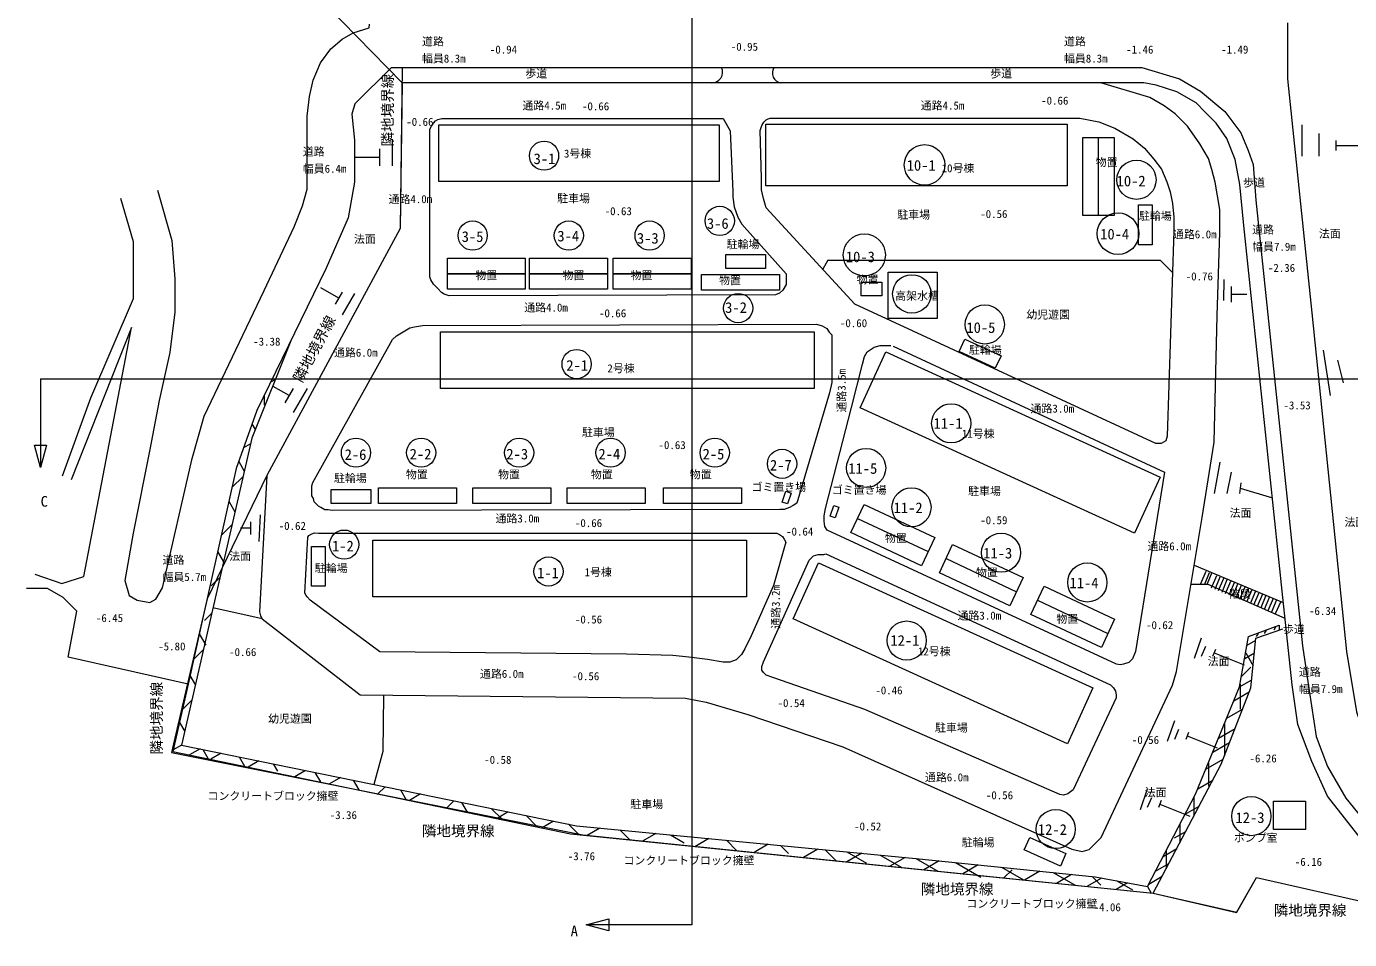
# Model space of a CAD drawing. Units: millimetres, scale not verified. Extents: x -309732 to 250332, y -218215 to 176215.
# Drawn here: x -177612 to 9106, y -153111 to -24296 of the extents above; entities that cross this region are included whole.
import ezdxf
from ezdxf.enums import TextEntityAlignment as Align

# ---------------------------------------------------------------- set-up
doc = ezdxf.new("R2010")
doc.units = ezdxf.units.MM
doc.header["$LTSCALE"] = 1000
doc.layers.add('0-4_一般', color=7, linetype='Continuous', lineweight=9)
doc.layers.add('0-5_寸法', color=7, linetype='Continuous', lineweight=9)
doc.styles.add('ＭＳ ゴシック', font='')
doc.styles.get('ＭＳ ゴシック').set_extended_font_data('MS Gothic')

msp = doc.modelspace()

# ---------------------------------------------------------------- linework, layer by layer
at = {"layer": '0-4_一般'}
for p, q in [((-83689, 126473), (-83689, -151027)), ((2388, -38180), (2388, -42580)), ((-126012, -40180), (-126012, -43980)), ((-26312, -50980), (-26312, -39980)), ((4788, -39380), (4788, -42580)), ((7188, -40380), (7188, -41780)), ((-127812, -42780), (-131312, -42780)), ((-127812, -41580), (-127812, -43980)), ((7188, -41080), (13876, -41080)), ((-159112, -47380), (-157112, -54480)), ((-157112, -54480), (-156662, -59880)), ((-64512, -57280), (-65245, -58549)), ((-64512, -57280), (-17612, -57280)), ((-17612, -57280), (-15879, -59013)), ((-156662, -59880), (-156662, -64580)), ((-133535, -62630), (-136046, -61180)), ((-8612, -59980), (-8702, -62980)), ((-7612, -60980), (-7612, -63180)), ((-133044, -61780), (-134026, -63480)), ((-131312, -61980), (-133044, -64980)), ((-7612, -62080), (-5412, -62080)), ((-156662, -64580), (-157362, -70280)), ((-140212, -68430), (-145812, -82380)), ((-157362, -70280), (-158862, -77080)), ((5388, -69980), (6388, -76380)), ((7388, -71380), (8188, -74580)), ((-175612, -73988), (92388, -73988)), ((-175612, -73988), (-175612, -86527)), ((-142478, -74080), (-143158, -74473)), ((-144088, -76380), (-144088, -77680)), ((-140552, -76380), (-142819, -75071)), ((-139975, -75380), (-141130, -77380)), ((-138012, -75380), (-139975, -78780)), ((-158862, -77080), (-160212, -83980)), ((-154212, -85230), (-152512, -79280)), ((-145784, -80380), (-145327, -81172)), ((-160212, -83980), (-162562, -95780)), ((-145812, -82380), (-155712, -125680)), ((-145995, -83180), (-146974, -83746)), ((-158433, -103480), (-154212, -85230)), ((-147658, -85680), (-146876, -87035)), ((-9212, -85780), (-10012, -90180)), ((-7612, -87180), (-8212, -90180)), ((-147047, -87780), (-148607, -89341)), ((-6212, -88680), (-6412, -90180)), ((-6312, -89430), (-1789, -90780)), ((-149041, -91280), (-148186, -92762)), ((-144612, -93180), (-144810, -96980)), ((-148602, -94580), (-150119, -96098)), ((-146012, -95080), (-147412, -95080)), ((-146012, -94180), (-146012, -95980)), ((-60332, -93709), (-50375, -98383)), ((-162562, -95780), (-163712, -102480)), ((-150630, -98380), (-149799, -99819)), ((-47843, -99373), (-37885, -104047)), ((-12824, -100280), (-238, -105580)), ((-163712, -102480), (-163112, -104580)), ((-150293, -101980), (-151526, -103212)), ((-11188, -101180), (-11927, -102935)), ((-10688, -101380), (-11427, -103135)), ((-10312, -101338), (-10990, -102947)), ((-9688, -101780), (-10427, -103535)), ((-9188, -101980), (-9927, -103735)), ((-8688, -102180), (-9427, -103935)), ((-8188, -102380), (-8927, -104135)), ((-7688, -102580), (-8427, -104335)), ((-159362, -105089), (-158433, -103480)), ((-7188, -102780), (-7927, -104535)), ((-6688, -102980), (-7427, -104735)), ((-6188, -103180), (-6927, -104935)), ((-5688, -103380), (-6427, -105135)), ((-5188, -103580), (-5927, -105335)), ((-4688, -103780), (-5427, -105535)), ((-4188, -103980), (-4927, -105735)), ((-3688, -104180), (-4427, -105935)), ((-3188, -104380), (-3927, -106135)), ((-163112, -104580), (-162012, -105215)), ((-162012, -105215), (-160212, -105580)), ((-160212, -105580), (-159362, -105089)), ((-144338, -107880), (-151287, -106325)), ((-34943, -105255), (-24985, -109929)), ((-2688, -104580), (-3427, -106335)), ((-2188, -104780), (-2927, -106535)), ((-1688, -104980), (-2427, -106735)), ((-1188, -105180), (-1927, -106935)), ((-612, -105423), (-1383, -107174)), ((-151460, -107080), (-152471, -108092)), ((-153225, -109980), (-152310, -111564)), ((-5134, -110380), (-812, -108780)), ((-3812, -109928), (-4073, -110380)), ((-2650, -109460), (-2920, -109928)), ((-1312, -108965), (-1598, -109460)), ((-812, -108780), (-812, -109454)), ((-11812, -110580), (-12812, -113480)), ((-11212, -111780), (-11812, -113180)), ((-6412, -117480), (-5134, -110380)), ((-5350, -111580), (-4127, -110874)), ((-152626, -112180), (-154031, -113586)), ((-9812, -112180), (-10212, -113180)), ((-10012, -112680), (-5762, -114380)), ((-5692, -113480), (-4312, -112683)), ((-5548, -112680), (-4506, -114486)), ((-6142, -115980), (-4842, -114680)), ((-154544, -115880), (-153776, -117211)), ((-12612, -132580), (-6412, -117480)), ((-6412, -117480), (-4701, -116492)), ((-6340, -117080), (-6340, -120589)), ((-154249, -119280), (-155614, -120645)), ((-7212, -119428), (-5044, -118177)), ((-8219, -121880), (-5982, -120589)), ((-156026, -122480), (-155277, -123778)), ((-15612, -122280), (-16612, -125180)), ((-8547, -122680), (-8547, -127185)), ((-15012, -123480), (-15612, -124880)), ((-13612, -123880), (-14012, -124880)), ((-13812, -124380), (-9562, -126080)), ((-9368, -124680), (-7054, -123344)), ((-155712, -125680), (-156900, -126366)), ((-155712, -125680), (-100012, -137080)), ((-153112, -126212), (-154592, -127067)), ((-152712, -126294), (-151951, -127613)), ((-150112, -126826), (-151600, -127685)), ((-10190, -126680), (-7819, -125311)), ((-147612, -127338), (-146844, -128668)), ((-144812, -127911), (-146313, -128778)), ((-142812, -128320), (-142200, -129380)), ((-11175, -129080), (-8737, -127672)), ((-10806, -128180), (-10806, -131480)), ((-138212, -129262), (-139730, -130138)), ((-136912, -129528), (-136130, -130882)), ((-133312, -130265), (-134842, -131148)), ((-131512, -130633), (-130723, -131999)), ((-12312, -131849), (-10198, -130629)), ((-127012, -131554), (-128017, -132558)), ((-124837, -131999), (-124040, -133380)), ((-19462, -131905), (-20462, -134805)), ((-122012, -132577), (-123571, -133477)), ((-117312, -133539), (-118332, -134560)), ((-116212, -133764), (-115404, -135165)), ((-18862, -133105), (-19462, -134505)), ((-19412, -145612), (-12612, -132580)), ((-17462, -133505), (-17862, -134505)), ((-17662, -134005), (-13412, -135705)), ((-14099, -135430), (-12132, -134294)), ((-12873, -133080), (-12873, -135700)), ((-112012, -134624), (-110447, -136189)), ((-109612, -135115), (-111202, -136033)), ((-107112, -135627), (-105535, -137204)), ((-103212, -136425), (-104818, -137352)), ((-101112, -136855), (-99670, -138297)), ((-100012, -137080), (-52112, -141680)), ((-96712, -137397), (-98481, -138418)), ((-93812, -137676), (-92453, -139034)), ((-88812, -138156), (-90653, -139218)), ((-15612, -138780), (-14010, -137855)), ((-14856, -136880), (-14856, -139459)), ((-86712, -138357), (-84812, -139454)), ((-81312, -138876), (-83278, -140011)), ((-78812, -139116), (-77350, -140578)), ((-72938, -139680), (-74922, -140826)), ((-71212, -139846), (-70073, -140985)), ((-65912, -140355), (-67960, -141537)), ((-64912, -140451), (-63355, -142008)), ((-61816, -140748), (-59083, -142326)), ((-59712, -140950), (-61816, -142165)), ((-57112, -141200), (-54069, -142957)), ((-53612, -141536), (-55772, -142783)), ((-52112, -141680), (-26812, -144280)), ((-52112, -141680), (-49004, -143474)), ((-17204, -141380), (-15285, -140272)), ((-16786, -140580), (-16786, -143119)), ((-48812, -142019), (-50982, -143272)), ((-46512, -142256), (-42935, -144321)), ((-43312, -142584), (-45478, -143835)), ((-40012, -142924), (-36919, -144709)), ((-38512, -143280), (-39661, -144429)), ((-34612, -143478), (-36770, -144724)), ((-32712, -143674), (-29628, -145454)), ((-18300, -143480), (-16398, -142382)), ((-30112, -143941), (-32266, -145185)), ((-25912, -144442), (-27961, -145625)), ((-27212, -144239), (-25997, -145454)), ((-26812, -144280), (-19412, -145612)), ((-22212, -145108), (-23837, -146046)), ((-23712, -144838), (-21512, -146108)), ((-19412, -145612), (-18868, -146554)), ((-19239, -145280), (-17352, -144190)), ((-83689, -151027), (-98612, -151027))]:
    msp.add_line(p, q, dxfattribs=at)
for points in [[(-104512, 113020), (-108512, 109120), (-111112, 100820), (-116412, 57320), (-119512, 54220), (-122612, 53071), (-143312, 41120), (-144412, 38020), (-142812, 21420), (-142812, -9680), (-135162, -21430), (-124612, -32230), (-124862, -52780), (-143712, -87630), (-152117, -105027), (-157160, -126727), (-99079, -138357), (-18612, -146580), (-6832, -149318), (-4010, -144380), (12588, -148112)], [(-152512, -79280), (-144062, -61530), (-139812, -52580), (-138662, -49580), (-137991, -47230), (-137991, -46130), (-137991, -36930), (-137662, -34180), (-137162, -31880), (-136112, -29430), (-134662, -27430), (-133062, -26080), (-131512, -25185), (-129262, -24480), (-129212, -23980)], [(366, -23780), (366, -31680), (3788, -64680), (8688, -112480), (10088, -120980), (11888, -126180), (14717, -131080), (19388, -135751), (24188, -139280), (38188, -143680), (46288, -145780), (48088, -145780), (48488, -144880), (49188, -143780), (53688, -127180), (56488, -115880), (57565, -108980), (57565, -102480), (57565, -95880), (56888, -81680), (55088, -46144)], [(-126112, -30080), (-131262, -35230), (-131712, -36680), (-131312, -40330), (-131312, -46280), (-132212, -51280), (-135312, -58380), (-145112, -78480), (-148012, -86680), (-152912, -108580), (-154812, -117080), (-171712, -113280), (-170512, -106780), (-172412, -104880), (-174664, -103580), (-177612, -103580)], [(-124612, -30080), (-124862, -52780), (-143712, -87630), (-144712, -106880), (-144592, -107440), (-144338, -107880), (-130512, -118580), (-84612, -119080), (-81712, -119630), (-75812, -121380), (-62412, -125930), (-30062, -140380), (-28612, -140680), (-27662, -140430), (-27012, -139780), (-25962, -138730), (-15862, -117230), (-15312, -115280), (-11712, -93580), (-10012, -82930), (-9562, -65080), (-9212, -53380), (-9212, -50130), (-9512, -48180), (-9862, -46280), (-10312, -44480), (-10812, -42930), (-12012, -40852), (-13762, -38380), (-15512, -36630), (-17062, -35480), (-19062, -34325), (-26012, -32230)], [(-126112, -30080), (-20212, -30080), (-14912, -31680), (-11912, -33412), (-8512, -36280), (-6212, -39280), (-5212, -41780), (-4512, -43780), (-4112, -48780), (2488, -111680), (3388, -117980), (4388, -124480), (5988, -128680), (8586, -133180), (12688, -138180), (21588, -144580), (32588, -149580), (42188, -152480), (62288, -156980)], [(62288, -159380), (50088, -156180), (43088, -154480), (33488, -152180), (25788, -149280), (19288, -146080), (10788, -138980), (5988, -132880), (3788, -127980), (1788, -122780), (988, -117180), (-312, -104880), (-5812, -52380), (-6362, -46580), (-7012, -43080), (-8212, -40080), (-9712, -37930), (-11262, -36380), (-12562, -35080), (-15262, -33521), (-18162, -32580), (-19912, -32230), (-124612, -32230)], [(-172512, -87680), (-168512, -76680), (-162512, -62680), (-162512, -54680), (-164312, -48580)], [(-176412, -101580), (-172612, -102880), (-169512, -101880), (-162812, -66780), (-171312, -88280)], [(-55312, -69380), (-17012, -87180), (-21112, -112480), (-21512, -113500), (-22032, -114020), (-22812, -114260), (-23252, -114380), (-23792, -114240), (-64612, -95380), (-64935, -94820), (-65032, -94080), (-65032, -93320), (-64832, -92320), (-61162, -78030), (-59612, -71930), (-59332, -70880), (-58951, -70220), (-57972, -69560), (-57152, -69320), (-56512, -69320), (-55632, -69320)], [(-13272, -102980), (-10912, -102980), (-6, -107780)], [(-18612, -146580), (-9012, -128380), (-4812, -117580), (-4097, -110580), (-304, -109280)], [(-154812, -117080), (-156948, -126580), (-100812, -138180), (-18612, -146580), (-6812, -149233), (-4010, -144380), (12588, -148112), (15559, -142966)], [(-127212, -118616), (-127299, -126580), (-128568, -131236)]]:
    msp.add_lwpolyline(points, dxfattribs=at)
for points in [[(-119012, -37280), (-79312, -37280), (-78312, -39012), (-77912, -47580), (-77912, -48380), (-77752, -49740), (-77212, -51220), (-76646, -52200), (-70412, -59180), (-70412, -60680), (-70874, -61480), (-71334, -61940), (-71892, -62180), (-117972, -62300), (-118652, -62040), (-119032, -61821), (-119572, -61281), (-120192, -60661), (-120550, -60040), (-120672, -59640), (-120672, -38800), (-120430, -38380), (-120164, -37920), (-119872, -37628), (-119552, -37443)], [(-72662, -37230), (-28962, -37230), (-26262, -37730), (-24012, -38630), (-21414, -40130), (-19812, -41480), (-18512, -43030), (-17412, -44430), (-16662, -46230), (-16212, -47630), (-15862, -49280), (-15692, -51180), (-15692, -53120), (-16612, -82080), (-16832, -82760), (-17172, -82956), (-17490, -83140), (-18252, -83140), (-60712, -63480), (-73212, -49880), (-73612, -48580), (-73862, -47330), (-73862, -45700), (-74092, -38980), (-73812, -38280), (-73535, -37800), (-73215, -37480), (-72952, -37328)], [(-119412, -38180), (-79872, -38180), (-79872, -46180), (-119412, -46180)], [(-73275, -38090), (-30735, -38090), (-30735, -46780), (-73275, -46780)], [(-28512, -39980), (-24112, -39980), (-24112, -50980), (-28512, -50980)], [(-20693, -49480), (-18753, -49480), (-18753, -55080), (-20693, -55080)], [(-118212, -56980), (-107212, -56980), (-107212, -59180), (-118212, -59180)], [(-118212, -56980), (-107212, -56980), (-107212, -59180), (-118212, -59180)], [(-106612, -56980), (-95612, -56980), (-95612, -59180), (-106612, -59180)], [(-94812, -56980), (-83812, -56980), (-83812, -59180), (-94812, -59180)], [(-78919, -58420), (-78919, -56480), (-73319, -56480), (-73319, -58420)], [(-118212, -59180), (-107212, -59180), (-107212, -61380), (-118212, -61380)], [(-118212, -59180), (-107212, -59180), (-107212, -61380), (-118212, -61380)], [(-106612, -59180), (-95612, -59180), (-95612, -61380), (-106612, -61380)], [(-94812, -59180), (-83812, -59180), (-83812, -61380), (-94812, -61380)], [(-82358, -59286), (-71358, -59286), (-71358, -61486), (-82358, -61486)], [(-56012, -58980), (-49112, -58980), (-49112, -65480), (-56012, -65480)], [(-59812, -60388), (-56912, -60388), (-56912, -62288), (-59812, -62288)], [(-121712, -66480), (-66112, -66300), (-65312, -66520), (-64672, -66890), (-64354, -67440), (-63974, -67820), (-63974, -74180), (-63974, -74540), (-64292, -75980), (-68872, -91540), (-69432, -91863), (-69952, -92164), (-70692, -92440), (-71292, -92440), (-134492, -92600), (-135052, -92480), (-135512, -92480), (-136066, -92160), (-136412, -91960), (-136992, -91380), (-137112, -90900), (-137343, -90500), (-137343, -90100), (-137343, -89100), (-137192, -88620), (-125932, -68460), (-125392, -67920), (-124692, -67516), (-123512, -66835), (-122872, -66680)], [(-119172, -67380), (-66452, -67380), (-66452, -75380), (-119172, -75380)], [(-45977, -70156), (-45162, -68396), (-40080, -70749), (-40895, -72509)], [(-56338, -70212), (-17635, -87868), (-21242, -95774), (-59945, -78118)], [(-127912, -89381), (-116912, -89381), (-116912, -91581), (-127912, -91581)], [(-114612, -89381), (-103612, -89381), (-103612, -91581), (-114612, -91581)], [(-101312, -89381), (-90312, -89381), (-90312, -91581), (-101312, -91581)], [(-87712, -89381), (-76712, -89381), (-76712, -91581), (-87712, -91581)], [(-134623, -91580), (-134623, -89640), (-129023, -89640), (-129023, -91580)], [(-70444, -89874), (-69713, -90118), (-70221, -91635), (-70951, -91391)], [(-63688, -91861), (-62958, -92105), (-63466, -93622), (-64196, -93378)], [(-59398, -91717), (-49440, -96391), (-51310, -100374), (-61267, -95700)], [(-136412, -95780), (-71712, -95780), (-71352, -95988), (-70912, -96242), (-70682, -96640), (-70440, -97060), (-72192, -103160), (-75362, -110280), (-76252, -112120), (-76702, -112900), (-77442, -113640), (-78372, -113980), (-79292, -113980), (-81512, -113600), (-84152, -113280), (-86392, -113040), (-92912, -112830), (-127762, -112530), (-137562, -105230), (-138012, -104780), (-138132, -104580), (-138317, -104260), (-137912, -96330), (-137779, -96100), (-137362, -95859), (-136952, -95750)], [(-128717, -96780), (-75997, -96780), (-75997, -104780), (-128717, -104780)], [(-137382, -97680), (-135442, -97680), (-135442, -103280), (-137382, -103280)], [(-64812, -98680), (-24612, -117180), (-24212, -117580), (-23935, -118060), (-23832, -118580), (-23832, -119000), (-29912, -131980), (-30672, -132560), (-31252, -132740), (-31772, -132660), (-59312, -120680), (-73212, -115830), (-73612, -115430), (-73812, -115130), (-73812, -114580), (-73612, -113930), (-67162, -99580), (-66562, -98980), (-65862, -98780), (-65062, -98780)], [(-46908, -97381), (-36950, -102055), (-38820, -106038), (-48778, -101364)], [(-65820, -99970), (-27113, -117616), (-30718, -125523), (-69425, -107877)], [(-34008, -103263), (-24050, -107937), (-25920, -111920), (-35878, -107246)], [(-1612, -133580), (2888, -133580), (2888, -137580), (-1612, -137580)], [(-36816, -140474), (-36025, -138702), (-30912, -140986), (-31703, -142758)]]:
    msp.add_lwpolyline(points, close=True, dxfattribs=at)
for centre, radius in [((-104566, -42527), 2060), ((-50866, -43827), 2864), ((-20966, -45927), 2760), ((-79772, -51727), 2060), ((-114641, -53795), 2060), ((-101072, -53795), 2060), ((-89672, -53795), 2060), ((-23566, -53527), 2936), ((-59366, -56527), 2971), ((-52662, -62030), 2714), ((-77172, -64027), 2060), ((-42366, -66342), 2760), ((-99972, -71927), 2060), ((-47112, -80287), 2760), ((-131112, -84427), 2060), ((-121912, -84427), 2060), ((-108077, -84427), 2060), ((-95177, -84427), 2060), ((-80477, -84427), 2060), ((-70977, -85995), 2060), ((-59112, -86587), 2760), ((-52712, -92136), 2760), ((-132777, -97395), 2060), ((-40067, -98536), 2760), ((-103936, -101188), 2060), ((-27896, -102736), 2760), ((-53390, -110927), 2760), ((-4752, -135705), 2760), ((-32352, -137527), 2760)]:
    msp.add_circle(centre, radius, dxfattribs=at)
for centre, radius, start, end in [((-80869, -30730), 1504, 265.598, 25.598), ((-70995, -30880), 1358, 143.897, 263.897)]:
    msp.add_arc(centre, radius, start, end, dxfattribs=at)
at = {"layer": '0-5_寸法'}
for points in [[(-174761, -83352), (-175612, -86527), (-176463, -83352)], [(-95437, -151877), (-98612, -151027), (-95437, -150176)]]:
    msp.add_lwpolyline(points, close=True, dxfattribs=at)

# ---------------------------------------------------------------- texts
at = {"layer": '0-4_一般', "style": 'ＭＳ ゴシック'}
for s, height, p in [('道路', 1129, (-121793, -27318)), ('道路', 1129, (-31193, -27318)), ('-0.94', 1129, (-112212, -28458)), ('-0.95', 1129, (-78212, -28058)), ('-1.46', 1129, (-22412, -28458)), ('-1.49', 1129, (-9012, -28458)), ('幅員8.3m', 1129, (-121793, -29724)), ('幅員8.3m', 1129, (-31193, -29724)), ('歩道', 1129, (-107212, -31847)), ('歩道', 1129, (-41600, -31847)), ('通路4.5m', 1129, (-107612, -36358)), ('-0.66', 1129, (-99212, -36458)), ('通路4.5m', 1129, (-51412, -36358)), ('-0.66', 1129, (-34412, -35658)), ('-0.66', 1129, (-124012, -38658)), ('道路', 1129, (-138612, -42862)), ('3-1', 1505, (-106041, -44165)), ('3号棟', 1129, (-101760, -43131)), ('物置', 1129, (-26712, -44358)), ('幅員6.4m', 1129, (-138612, -45268)), ('10-1', 1505, (-53387, -45095)), ('10号棟', 1129, (-48460, -45204)), ('10-2', 1505, (-23764, -47298)), ('歩道', 1129, (-5900, -47231)), ('通路4.0m', 1129, (-126512, -49558)), ('駐車場', 1129, (-102712, -49458)), ('-0.63', 1129, (-96012, -51258)), ('駐車場', 1129, (-54712, -51758)), ('-0.56', 1129, (-43012, -51658)), ('駐輪場', 1129, (-20612, -51931)), ('3-6', 1505, (-81587, -53298)), ('道路', 1129, (-4640, -53871)), ('法面', 1129, (-131400, -55204)), ('3-5', 1505, (-116192, -55147)), ('3-4', 1505, (-102689, -55069)), ('3-3', 1505, (-91463, -55383)), ('10-4', 1505, (-26087, -54795)), ('通路6.0m', 1129, (-15812, -54531)), ('法面', 1129, (4785, -54431)), ('駐輪場', 1129, (-78793, -55931)), ('幅員7.9m', 1129, (-4640, -56277)), ('10-3', 1505, (-61979, -58001)), ('-2.36', 1129, (-2412, -59258)), ('物置', 1129, (-114262, -60306)), ('物置', 1129, (-101962, -60306)), ('物置', 1129, (-92362, -60306)), ('物置', 1129, (-79862, -61006)), ('物置', 1129, (-60462, -60908)), ('-0.76', 1129, (-14012, -60458)), ('高架水槽', 1129, (-55012, -63208)), ('通路4.0m', 1129, (-107362, -64859)), ('3-2', 1505, (-79012, -65159)), ('-0.66', 1129, (-96812, -65658)), ('幼児遊園', 1129, (-36512, -65858)), ('-0.60', 1129, (-62812, -67058)), ('10-5', 1505, (-44967, -67983)), ('-3.38', 1129, (-145612, -69658)), ('通路6.0m', 1129, (-134212, -71218)), ('駐輪場', 1129, (-44612, -70831)), ('2-1', 1505, (-101424, -73315)), ('2号棟', 1129, (-95630, -73431)), ('通路3.0m', 1129, (-35912, -79111)), ('-3.53', 1129, (-212, -78658)), ('11-1', 1505, (-49593, -81498)), ('駐車場', 1129, (-99212, -82458)), ('11号棟', 1129, (-45612, -82658)), ('2-6', 1505, (-132711, -85898)), ('2-2', 1505, (-123529, -85827)), ('2-3', 1505, (-109887, -85827)), ('2-4', 1505, (-96890, -85827)), ('-0.63', 1129, (-88412, -84258)), ('2-5', 1505, (-82190, -85827)), ('2-7', 1505, (-72690, -87395)), ('駐輪場', 1129, (-134212, -88931)), ('物置', 1129, (-124062, -88406)), ('物置', 1129, (-111062, -88406)), ('物置', 1129, (-97962, -88406)), ('物置', 1129, (-84000, -88406)), ('11-5', 1505, (-61634, -87855)), ('ゴミ置き場', 1129, (-75284, -90179)), ('ゴミ置き場', 1129, (-63953, -90586)), ('駐車場', 1129, (-44712, -90758)), ('C', 1505, (-175612, -92498)), ('11-2', 1505, (-55234, -93404)), ('通路3.0m', 1129, (-111412, -94611)), ('法面', 1129, (-7815, -93831)), ('-0.62', 1129, (-142012, -95658)), ('-0.66', 1129, (-100212, -95258)), ('-0.64', 1129, (-70412, -96458)), ('-0.59', 1129, (-43012, -94858)), ('法面', 1129, (8385, -95131)), ('1-2', 1505, (-134490, -98795)), ('物置', 1129, (-56462, -97401)), ('通路6.0m', 1129, (-19412, -98531)), ('道路', 1129, (-158412, -100462)), ('法面', 1129, (-149000, -99931)), ('11-3', 1505, (-42588, -99804)), ('駐輪場', 1129, (-136912, -101631)), ('1-1', 1505, (-105552, -102588)), ('1号棟', 1129, (-98855, -102192)), ('物置', 1129, (-43614, -102231)), ('幅員5.7m', 1129, (-158412, -102868)), ('11-4', 1505, (-30418, -104004)), ('階段', 1129, (-7912, -105258)), ('-6.34', 1129, (3388, -107658)), ('-6.45', 1129, (-167812, -108658)), ('-0.56', 1129, (-100212, -108858)), ('通路3.0m', 1129, (-46212, -108311)), ('物置', 1129, (-32262, -108785)), ('-0.62', 1129, (-19612, -109658)), ('歩道', 1129, (-304, -110231)), ('-5.80', 1129, (-159012, -112658)), ('-0.66', 1129, (-149012, -113458)), ('12-1', 1505, (-55690, -112121)), ('12号棟', 1129, (-51812, -113358)), ('法面', 1129, (-10906, -114758)), ('通路6.0m', 1129, (-113612, -116531)), ('-0.56', 1129, (-100612, -116858)), ('道路', 1129, (1960, -116271)), ('-0.46', 1129, (-57812, -118858)), ('幅員7.9m', 1129, (1960, -118677)), ('-0.54', 1129, (-71612, -120658)), ('幼児遊園', 1129, (-143512, -122858)), ('駐車場', 1129, (-49393, -124131)), ('-0.56', 1129, (-21612, -125858)), ('-0.58', 1129, (-113012, -128658)), ('-6.26', 1129, (-5012, -128458)), ('通路6.0m', 1129, (-50812, -131131)), ('コンクリートブロック擁壁', 1129, (-152051, -133758)), ('-0.56', 1129, (-42212, -133658)), ('法面', 1129, (-19806, -133258)), ('駐車場', 1129, (-92375, -134931)), ('-3.36', 1129, (-134812, -136458)), ('12-3', 1505, (-6987, -137117)), ('隣地境界線', 1505, (-121801, -138995)), ('-0.52', 1129, (-60812, -138058)), ('12-2', 1505, (-34874, -138795)), ('ポンプ室', 1129, (-7212, -139658)), ('駐輪場', 1129, (-45612, -140331)), ('-3.76', 1129, (-101212, -142258)), ('コンクリートブロック擁壁', 1129, (-93351, -142858)), ('-6.16', 1129, (1388, -143058)), ('隣地境界線', 1505, (-51396, -147195)), ('コンクリートブロック擁壁', 1129, (-44951, -148958)), ('-4.06', 1129, (-27012, -149458)), ('隣地境界線', 1505, (-1596, -150195)), ('A', 1505, (-100812, -153098))]:
    msp.add_text(s, height=height, dxfattribs=at).set_placement(p, align=Align.BOTTOM_LEFT)
for s, height, rotation, p in [('隣地境界線', 1505, 90, (-125441, -41218)), ('隣地境界線', 1505, 61.933, (-138349, -74868)), ('通路3.5m', 1129, 90, (-61661, -78760)), ('通路3.2m', 1129, 90, (-70961, -109260)), ('隣地境界線', 1505, 90, (-158041, -127018))]:
    msp.add_text(s, height=height, rotation=rotation, dxfattribs=at).set_placement(p, align=Align.BOTTOM_LEFT)

doc.saveas('drawing.dxf')
